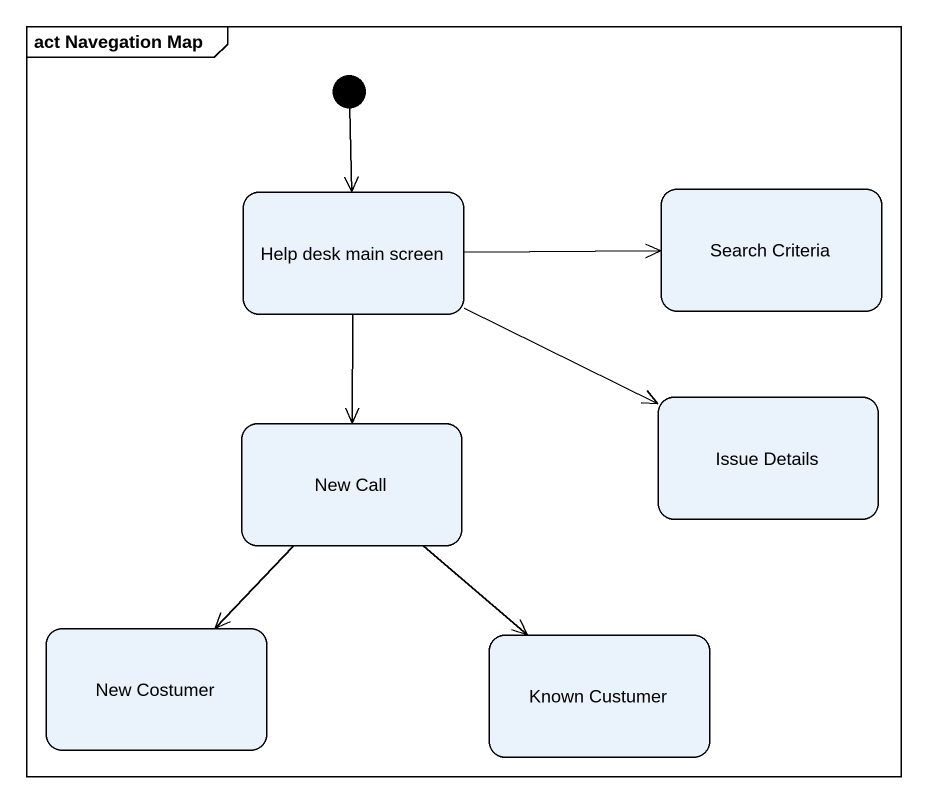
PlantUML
@startuml
mainframe act Navegation Map
hide empty description
state "Help desk main screen" as Help_desk_main_screen
state "Search Criteria" as Search_Criteria
state "New Call" as New_Call
state "Issue Details" as Issue_Details
state "New Costumer" as New_Costumer
state "Known Custumer" as Known_Custumer
[*] --> Help_desk_main_screen
Help_desk_main_screen -right-> Search_Criteria
Help_desk_main_screen --> New_Call
Help_desk_main_screen -right-> Issue_Details
New_Call --> New_Costumer
New_Call --> Known_Custumer
@enduml
